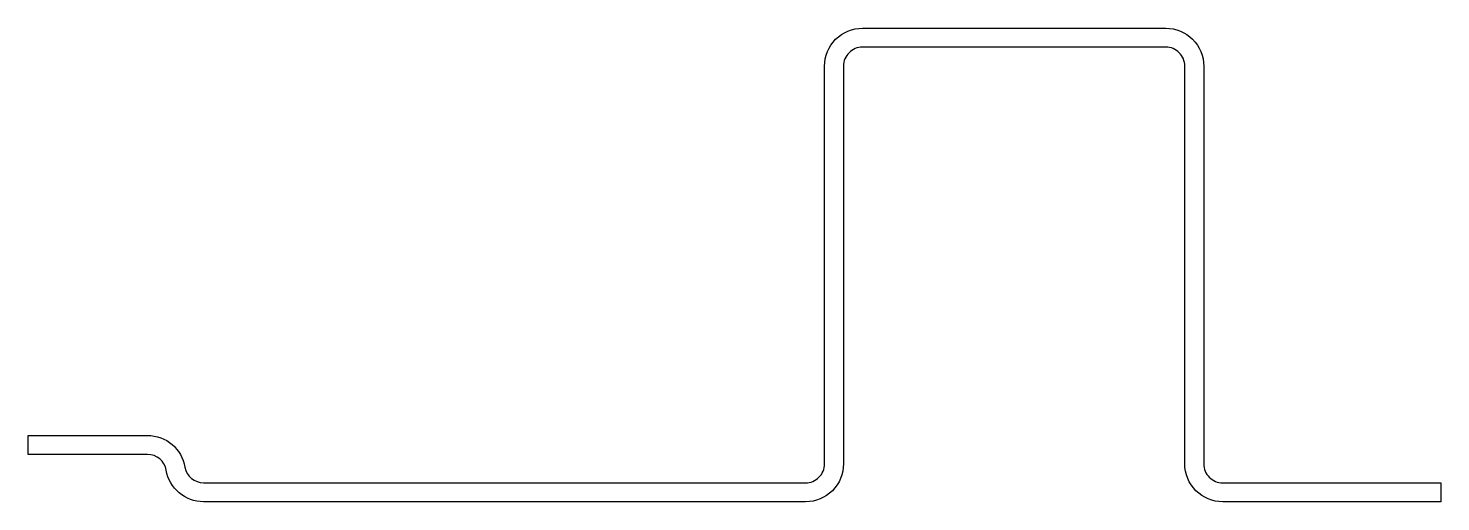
# Model space of a CAD drawing. Extents: x 1140.2 to 1214.7, y 53.2 to 78.2.
import ezdxf

# ---------------------------------------------------------------- set-up
doc = ezdxf.new("R2010")
doc.units = 0
doc.header["$LTSCALE"] = 15
doc.layers.get('0').update_dxf_attribs({"linetype": 'CONTINUOUS'})

msp = doc.modelspace()

# ---------------------------------------------------------------- linework, layer by layer
at = {"ltscale": 0.2}
msp.add_lwpolyline([(1149.481, 53.233, -0.365977), (1147.509, 54.899, 0.365977), (1146.523, 55.733), (1140.231, 55.733), (1140.231, 56.733), (1146.523, 56.733, -0.365977), (1148.495, 55.066, 0.365977), (1149.481, 54.233), (1181.231, 54.233, 0.414214), (1182.231, 55.233), (1182.231, 76.233, -0.414214), (1184.231, 78.233), (1200.231, 78.233, -0.414214), (1202.231, 76.233), (1202.231, 55.233, 0.414214), (1203.231, 54.233), (1214.731, 54.233), (1214.731, 53.233), (1203.231, 53.233, -0.414214), (1201.231, 55.233), (1201.231, 76.233, 0.414214), (1200.231, 77.233), (1184.231, 77.233, 0.414214), (1183.231, 76.233), (1183.231, 55.233, -0.414214), (1181.231, 53.233)], format="xyb", close=True, dxfattribs=at)

doc.saveas('drawing.dxf')
